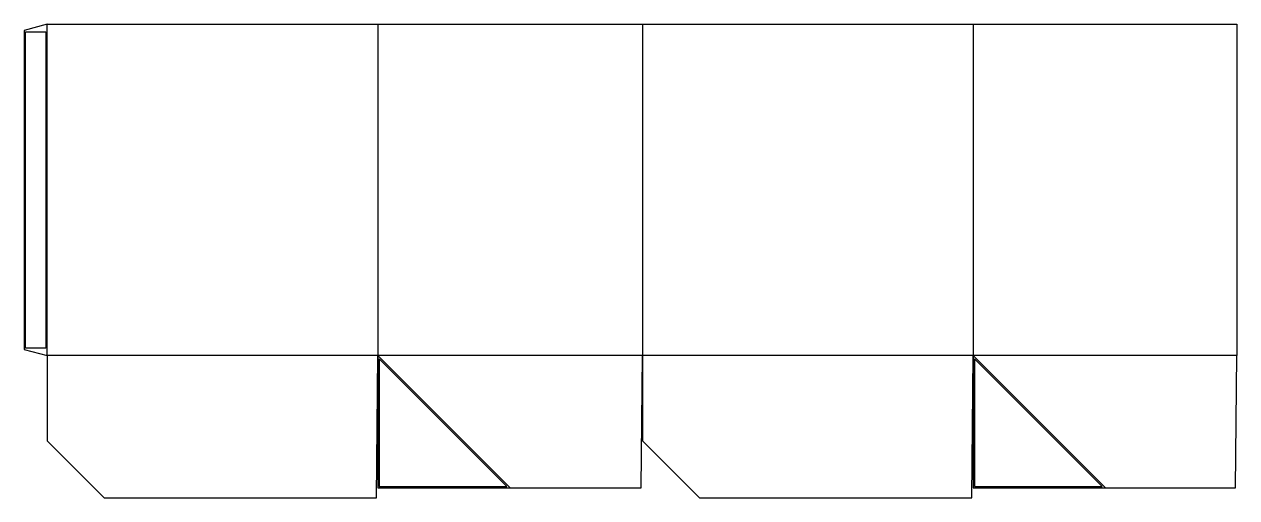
# Model space of a CAD drawing. Header units: millimetres. Extents: x 0 to 1840, y 0 to 719.
import ezdxf

# ---------------------------------------------------------------- set-up
doc = ezdxf.new("R2010")
doc.units = ezdxf.units.MM
for name, color, linetype in [('CREASE', 5, 'CONTINUOUS'), ('CUT', 1, 'CONTINUOUS'), ('GLUE', 2, 'CONTINUOUS')]:
    doc.layers.add(name, color=color, linetype=linetype)

msp = doc.modelspace()

# ---------------------------------------------------------------- linework, layer by layer
at = {"layer": 'CREASE'}
for p, q in [((35, 215.8), (35, 719)), ((536.6, 719), (536.6, 215.8)), ((938.2, 719), (938.2, 215.8)), ((1439.8, 719), (1439.8, 215.8)), ((536.6, 215.8), (35, 215.8)), ((938.2, 215.8), (536.6, 215.8)), ((536.6, 215.8), (737.4, 15)), ((1439.8, 215.8), (938.2, 215.8)), ((1839.8, 215.8), (1439.8, 215.8)), ((1439.8, 215.8), (1640.6, 15))]:
    msp.add_line(p, q, dxfattribs=at)
at = {"layer": 'CUT'}
for p, q in [((35, 719), (0, 709.622)), ((35, 719), (536.6, 719)), ((536.6, 719), (938.2, 719)), ((938.2, 719), (1439.8, 719)), ((1439.8, 719), (1839.8, 719)), ((1839.8, 719), (1839.8, 215.8)), ((0, 709.622), (0, 225.178)), ((0, 225.178), (35, 215.8)), ((35, 215.8), (35, 86.32)), ((534.6, 0), (536.6, 215.8)), ((536.6, 215.8), (536.6, 15)), ((936.2, 15), (938.2, 215.8)), ((938.2, 215.8), (938.2, 86.32)), ((1437.8, 0), (1439.8, 215.8)), ((1439.8, 215.8), (1439.8, 15)), ((1837.8, 15), (1839.8, 215.8)), ((35, 86.32), (121.32, 0)), ((938.2, 86.32), (1024.52, 0)), ((121.32, 0), (534.6, 0)), ((536.6, 15), (936.2, 15)), ((1024.52, 0), (1437.8, 0)), ((1439.8, 15), (1837.8, 15))]:
    msp.add_line(p, q, dxfattribs=at)
at = {"layer": 'GLUE'}
for p, q in [((2, 707.622), (33, 707.622)), ((2, 227.178), (2, 707.622)), ((33, 707.622), (33, 227.178)), ((33, 227.178), (2, 227.178)), ((538.6, 210.8), (538.6, 17)), ((732.4, 17), (538.6, 210.8)), ((1441.8, 210.8), (1441.8, 17)), ((1635.6, 17), (1441.8, 210.8)), ((538.6, 17), (732.4, 17)), ((1441.8, 17), (1635.6, 17))]:
    msp.add_line(p, q, dxfattribs=at)

doc.saveas('drawing.dxf')
